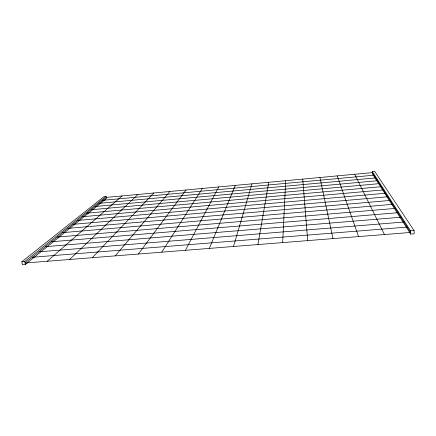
<?xml version="1.0" encoding="UTF-8"?>
<svg xmlns="http://www.w3.org/2000/svg" width="436" height="436" viewBox="0 0 436 436"><rect width="100%" height="100%" fill="white"/><g stroke="black" fill="none" stroke-linecap="round" stroke-linejoin="round"><path stroke-width="0.65" d="M282.681 242.596L285.678 180.7M257.954 244.552L268.75 182.275M233.5 246.493L251.954 183.839M209.313 248.411L235.287 185.393M185.393 250.308L218.741 186.935M161.74 252.182L202.32 188.466M138.337 254.035L186.025 189.987M115.191 255.872L169.855 191.491M92.296 257.687L153.799 192.99M69.646 259.48L137.869 194.472M47.235 261.257L122.053 195.949M25.375 264.483L106.52 198.473L106.155 196.369L104.068 196.565L21.8 261.78L22.432 264.717L25.375 264.483L24.743 261.546L106.155 196.369M372.23 171.506L374.589 171.283L414.064 230.546L414.2 233.8L410.685 234.078L372.36 173.762L372.23 171.506L410.543 230.824L410.685 234.078M102.749 200.32L373.952 175.207M99.005 203.34L375.674 177.899M95.108 206.484L377.472 180.706M91.048 209.76L379.347 183.632M86.824 213.171L381.309 186.695M82.415 216.73L383.364 189.9M77.81 220.447L385.511 193.252M73.003 224.327L387.762 196.767M67.972 228.382L390.127 200.456M62.708 232.633L392.607 204.331M57.187 237.091L395.223 208.408M51.394 241.762L397.975 212.703M45.311 246.672L400.875 217.237M38.913 251.839L403.943 222.022M32.171 257.278L407.186 227.085M21.8 261.78L24.743 261.546M410.543 230.824L414.064 230.546M354.702 174.264L384.448 234.53M337.246 175.893L358.572 236.579M319.92 177.507L332.984 238.606M302.731 179.109L307.691 240.612M106.351 197.41L25.059 263.017L410.625 232.453L372.295 172.623L106.351 197.41"/></g></svg>
